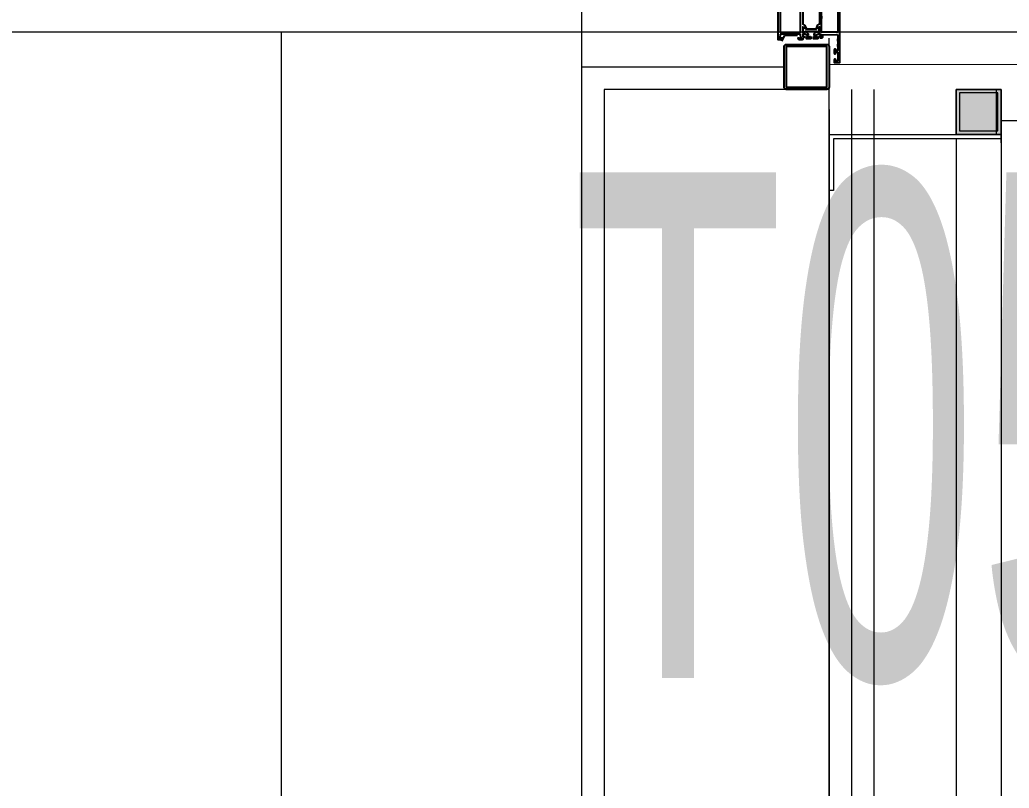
# Model space of a CAD drawing. Extents: x -9058 to 11890, y 0 to 6516.
# Drawn here: x 3853.1 to 3941.1, y 3097.7 to 3166.1 of the extents above; entities that cross this region are included whole.
import ezdxf
from ezdxf.enums import TextEntityAlignment as Align

# ---------------------------------------------------------------- set-up
doc = ezdxf.new("R2010")
doc.units = 0
doc.header["$MEASUREMENT"] = 0
doc.linetypes.add('HIDDEN', pattern=[0.375, 0.25, -0.125])
doc.layers.get('0').update_dxf_attribs({"color": 9, "lineweight": 9})
for name, color, linetype, lineweight in [('00', 9, 'Continuous', 9), ('06D', 9, 'Continuous', 9), ('10', 9, 'Continuous', 9), ('14', 9, 'Continuous', 9), ('21_mahal200', 9, 'Continuous', 9), ('21_mahal200 @ 20', 9, 'Continuous', 9), ('33', 9, 'BATTING', 9)]:
    doc.layers.add(name, color=color, linetype=linetype, lineweight=lineweight)
doc.styles.add('Arial', font='arial.ttf', dxfattribs={"height": 2.5})
doc.styles.add('MuuM_TEXT-STANDART', font='ARIALN.TTF')
doc.linetypes.add('BATTING', pattern='A,0.0001,-0.1,[134,ltypeshp.shx,S=0.1,R=0,X=-0.1,Y=0],-0.2,[134,ltypeshp.shx,S=0.1,R=180,X=0.1,Y=0],-0.1', length=0.4001)

# ---------------------------------------------------------------- blocks, each defined once
blk = doc.blocks.new('p-s-profil')
at = {"layer": '10'}
blk.add_lwpolyline([(9, 15.3), (4.6, 15.3), (4.6, 0.4), (0, 0.4), (0, 0), (5, 0), (5, 14.9), (9, 14.9), (9, 15.3)], dxfattribs=at)
blk.add_lwpolyline([(9, 15.3), (4.6, 15.3), (4.6, 0.4), (0, 0.4), (0, 0), (5, 0), (5, 14.9), (9, 14.9), (9, 15.3)], dxfattribs=at)
blk = doc.blocks.new('p-kutu_profil_40x40')
h = blk.add_hatch(color=256)
h.dxf.hatch_style = 1
h.paths.add_polyline_path([(0, 0), (4, 0), (4, 4), (0, 4)])
h = blk.add_hatch(color=255)
h.dxf.hatch_style = 1
h.paths.add_polyline_path([(0, 0), (4, 0), (4, 4), (0, 4)])
blk.add_lwpolyline([(0, 0), (4, 0), (4, 4), (0, 4)], close=True)
at = {"layer": '10'}
for points in [[(0, 4), (4, 4), (4, 0), (0, 0)], [(0, 4), (4, 4), (4, 0), (0, 0)], [(0, 0), (4, 0), (4, 4), (0, 4)], [(0.3, 3.7), (3.7, 3.7), (3.7, 0.3), (0.3, 0.3)], [(0.3, 3.7), (3.7, 3.7), (3.7, 0.3), (0.3, 0.3)]]:
    blk.add_lwpolyline(points, close=True, dxfattribs=at)
blk = doc.blocks.new('P-DOG-PORSCHE')
at = {"layer": '06D', "lineweight": 25, "ltscale": 0.5}
blk.add_lwpolyline([(-5.361, -0.017, -0.131652), (-5.375, -0.067), (-5.482, -0.254, 0.131652), (-5.486, -0.269), (-5.486, -0.294, 0.414214), (-5.456, -0.324), (-5.096, -0.324, 0.414214), (-5.066, -0.294), (-5.066, -0.269, 0.131652), (-5.07, -0.254), (-5.178, -0.067, -0.131652), (-5.191, -0.017), (-5.191, 0.829, -0.131652), (-5.178, 0.879), (-5.07, 1.065, 0.131652), (-5.066, 1.08), (-5.066, 1.106, 0.414214), (-5.096, 1.136), (-5.456, 1.136, 0.414214), (-5.486, 1.106), (-5.486, 1.08, 0.131652), (-5.482, 1.065), (-5.375, 0.879, -0.131652), (-5.361, 0.829)], format="xyb", close=True, dxfattribs=at)
at = {"layer": '06D'}
blk.add_lwpolyline([(-118, -20), (-2, -20)], dxfattribs=at)
at = {"layer": '10', "lineweight": 25, "ltscale": 0.5}
for p, q in [((-4.779, -0.815), (-4.779, -0.985)), ((-4.779, -0.985), (-4.779, -1.946)), ((-4.779, -1.946), (-4.279, -2.216))]:
    blk.add_line(p, q, dxfattribs=at)
at = {"layer": '10', "const_width": 0.1}
blk.add_lwpolyline([(4.783, 17.3), (2.783, 17.3), (2.783, 24), (-2.217, 24), (-2.217, 2), (-4.569, 2)], dxfattribs=at)
at = {"layer": '10', "lineweight": 25, "ltscale": 0.5}
for points in [[(-6.999, 1.144), (-5.795, 1.144), (-5.673, 0.945), (-5.428, 0.853, 0.859449), (-5.398, 0.878), (-5.561, 1.144), (-5.086, 1.144, -1.229391), (-5.036, 1.114), (-5.085, 0.93, -0.283637), (-5.108, 0.908, 0.607471), (-5.124, 0.848), (-4.953, 0.675), (-4.935, 0.663, 0.700084), (-4.827, 0.738), (-4.897, 0.999), (-4.897, 1.304, -0.414214), (-4.867, 1.334), (-4.727, 1.334, -0.414214), (-4.697, 1.304), (-4.697, 1.154, 0.414214), (-4.687, 1.144), (-4.677, 1.144, 0.414214), (-4.577, 1.244), (-4.577, 1.334, 0.414214), (-4.697, 1.454), (-4.818, 1.454, -0.403083), (-4.848, 1.483), (-4.893, 2.671, -0.425337), (-4.793, 2.774), (-4.474, 2.774), (-4.474, 2.764), (-4.324, 2.764), (-4.324, 2.774), (-3.994, 2.774), (-3.994, 2.764), (-3.844, 2.764), (-3.844, 2.774), (-3.577, 2.774), (-3.577, 2.764), (-3.447, 2.764), (-3.447, 2.594, -0.414214), (-3.477, 2.564), (-3.577, 2.564), (-3.577, 2.514, 0.414214), (-3.527, 2.464), (-3.217, 2.464, 0.414214), (-3.147, 2.534), (-3.147, 2.554, 0.414214), (-3.157, 2.564), (-3.257, 2.564, -0.414214), (-3.307, 2.614), (-3.307, 2.734, -0.414214), (-3.257, 2.784), (-2.587, 2.784, -0.414214), (-2.537, 2.734), (-2.537, 2.614, -0.414214), (-2.587, 2.564), (-2.687, 2.564, 0.414214), (-2.697, 2.554), (-2.697, 2.534, 0.414214), (-2.627, 2.464), (-2.407, 2.464, 0.414214), (-2.397, 2.474), (-2.397, 2.954, 0.414214), (-2.407, 2.964), (-10.387, 2.964, 0.414214)], [(-4.477, -0.336, -0.414222), (-4.397, -0.416), (-4.397, -0.586, -0.414214), (-4.547, -0.736), (-4.587, -0.736, -0.414214), (-4.597, -0.726), (-4.597, -0.665, -0.366034), (-4.572, -0.635, 0.365977), (-4.547, -0.606), (-4.547, -0.516, 0.414214), (-4.577, -0.486), (-4.687, -0.486, 0.365977), (-4.716, -0.511, -0.365977), (-4.746, -0.536), (-4.867, -0.536, 0.414214), (-4.897, -0.566), (-4.897, -1.406), (-4.927, -1.436), (-4.897, -1.466), (-4.897, -2.306, 0.414214), (-4.867, -2.336), (-4.746, -2.336, -0.365977), (-4.716, -2.361, 0.365977), (-4.687, -2.386), (-4.577, -2.386, 0.414214), (-4.547, -2.356), (-4.547, -2.266, 0.365977), (-4.572, -2.236, -0.366034), (-4.597, -2.206), (-4.597, -2.146, -0.414214), (-4.587, -2.136), (-4.547, -2.136, -0.414214), (-4.397, -2.286), (-4.397, -2.526, -0.414214), (-4.407, -2.536), (-8.387, -2.536, -0.414214)], [(-6.999, -0.336), (-5.795, -0.336), (-5.673, -0.136), (-5.423, -0.042, -0.713664), (-5.399, -0.071), (-5.561, -0.336), (-5.086, -0.336, 1.229391), (-5.036, -0.305), (-5.085, -0.121, 0.283637), (-5.108, -0.1, -0.607471), (-5.124, -0.039), (-4.953, 0.133), (-4.935, 0.146, -0.700084), (-4.827, 0.071), (-4.897, -0.19), (-4.897, -0.306, 0.414214), (-4.867, -0.336), (-4.727, -0.336, 0.414214), (-4.697, -0.306), (-4.697, -0.196, -0.414214), (-4.687, -0.186), (-4.677, -0.186, -0.414214), (-4.577, -0.286), (-4.577, -0.306, 0.414214), (-4.547, -0.336), (-4.477, -0.336)]]:
    blk.add_lwpolyline(points, format="xyb", dxfattribs=at)
for points in [[(-7.707, 1.334), (-7.707, 1.804), (-7.697, 1.804), (-7.697, 2.304), (-7.707, 2.304), (-7.707, 2.774), (-5.087, 2.774), (-5.087, 2.304), (-5.097, 2.304), (-5.097, 1.804), (-5.087, 1.804), (-5.087, 1.334), (-6.322, 1.334), (-6.322, 1.354), (-6.472, 1.354), (-6.472, 1.334)], [(-0.2, -1.8), (-0.2, 1.8), (-3.8, 1.8), (-3.8, -1.8)], [(-7.697, -0.536), (-7.697, -2.336), (-5.097, -2.336), (-5.097, -0.536)]]:
    blk.add_lwpolyline(points, close=True, dxfattribs=at)
for points in [[(0, -1.8, -0.414214), (-0.2, -2), (-3.8, -2, -0.414214), (-4, -1.8), (-4, 1.8, -0.414214), (-3.8, 2), (-0.2, 2, -0.414214), (0, 1.8)], [(-4.499, 0.64, -0.414214), (-4.529, 0.61), (-4.659, 0.61, -0.414214), (-4.689, 0.64), (-4.689, 0.98, -0.414214), (-4.659, 1.01), (-4.529, 1.01, -0.414214), (-4.499, 0.98)], [(-4.499, 0.02, -0.414214), (-4.529, -0.01), (-4.659, -0.01, -0.414214), (-4.689, 0.02), (-4.689, 0.36, -0.414214), (-4.659, 0.39), (-4.529, 0.39, -0.414214), (-4.499, 0.36)]]:
    blk.add_lwpolyline(points, format="xyb", close=True, dxfattribs=at)
at = {"layer": '14'}
blk.add_lwpolyline([(-2, -20), (-2, -2)], dxfattribs=at)
blk = doc.blocks.new('0a_roomno2')
for points in [[(0, -5), (30, -5)], [(18, -5), (18, -16)]]:
    blk.add_lwpolyline(points)
at = {"style": 'Arial'}
blk.add_attdef('ODANO', (0, 1.505), '', height=3, dxfattribs=at)
blk.add_attdef('MEKANADI', text='', height=3, dxfattribs=at).set_placement((0.525, -4.75), align=Align.BOTTOM_LEFT)
at = {"style": 'MuuM_TEXT-STANDART', "width": 0.6}
for tag, p in [('YER01', (15, -7)), ('TAVAN01', (20.625, -7)), ('DUVAR01', (26.25, -7)), ('YER02', (15, -10.375)), ('TAVAN02', (20.625, -10.375)), ('DUVAR02', (26.25, -10.375)), ('YER03', (15, -13.75)), ('TAVAN03', (20.625, -13.75)), ('DUVAR03', (26.25, -13.75))]:
    blk.add_attdef(tag, text='', height=2.25, dxfattribs=at).set_placement(p, align=Align.MIDDLE_CENTER)
at = {"style": 'MuuM_TEXT-STANDART'}
blk.add_attdef('M2', text='', height=2.25, dxfattribs=at).set_placement((1.3231, -7.8046), align=Align.MIDDLE_LEFT)
at = {"style": 'MuuM_TEXT-STANDART', "width": 0.6}
blk.add_attdef('TEMIZTAVANYUKSEKLIGI', text='', height=2.25, dxfattribs=at).set_placement((2.7, -13.1619), align=Align.MIDDLE_LEFT)
blk = doc.blocks.new('*U1268')
at = {"layer": '21_mahal200 @ 20'}
ref = blk.add_blockref('0a_roomno2', (3516.327, 3265.002), dxfattribs=dict(at, xscale=20, yscale=20, zscale=20))
ref.add_attrib('TAVAN01', 'T05', dxfattribs={"layer": '0', "height": 45, "style": 'MuuM_TEXT-STANDART', "width": 0.6}).set_placement((3928.827, 3130.002), align=Align.MIDDLE_CENTER)

msp = doc.modelspace()

# ---------------------------------------------------------------- linework, layer by layer
at = {"layer": '00'}
msp.add_lwpolyline([(3925.058, 2975.873), (3925.058, 2975.873), (3925.058, 3159.873), (3905.058, 3159.873), (3905.058, 2975.873), (3905.058, 2975.873)], dxfattribs=at)
at = {"layer": '06D'}
for points in [[(3929.058, 3159.873), (3929.058, 2915.873)], [(3925.058, 3158.09), (3925.058, 2915.873)], [(3936.358, 3155.473), (3936.358, 2915.873)], [(3940.358, 3155.473), (3940.358, 2915.873)]]:
    msp.add_lwpolyline(points, dxfattribs=at)
at = {"layer": '14'}
msp.add_lwpolyline([(3903.058, 3161.873), (3903.058, 2977.873)], dxfattribs=at)
msp.add_lwpolyline([(3903.058, 3161.873), (3903.058, 2977.873)], dxfattribs=at)
at = {"layer": '33', "ltscale": 0.2, "flags": 128}
msp.add_lwpolyline([(3927.058, 3159.873), (3927.058, 2915.873)], dxfattribs=at)

# ---------------------------------------------------------------- block references
at = {"rotation": 270}
msp.add_blockref('P-DOG-PORSCHE', (3923.058, 3159.873), dxfattribs=at)
at = {"extrusion": (0, 0, -1), "zscale": -1, "rotation": 90}
for name, p in [('p-s-profil', (-3925.058, 3150.873)), ('p-kutu_profil_40x40', (-3936.358, 3155.873))]:
    msp.add_blockref(name, p, dxfattribs=at)
at = {"layer": '21_mahal200', "color": 6, "linetype": 'HIDDEN'}
msp.add_blockref('*U1268', (0, 0), dxfattribs=at)

doc.saveas('drawing.dxf')
